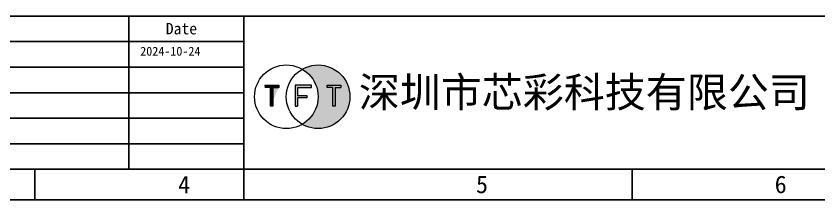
# Model space of a CAD drawing. Header units: inches. Extents: x 1765 to 5217, y -1519 to 441.
# Drawn here: x 4087.3 to 4177.9, y -1396.6 to -1375.8 of the extents above; entities that cross this region are included whole.
import ezdxf

# ---------------------------------------------------------------- set-up
doc = ezdxf.new("R2010")
doc.units = ezdxf.units.IN
doc.header["$MEASUREMENT"] = 0
doc.layers.add('DIM', color=3, linetype='Continuous', lineweight=15)
doc.styles.add('Arial', font='')
doc.styles.add('宋体', font='')
doc.styles.get('Arial').set_extended_font_data('SimSun')
doc.styles.get('宋体').set_extended_font_data('SimSun')

msp = doc.modelspace()

# ---------------------------------------------------------------- hatches: boundary and pattern name
h = msp.add_hatch()
h.set_pattern_fill('ANSI31', color=256, scale=0.521919)
h.set_pattern_definition([(45, (2240.350665, -924.12883), (-0.0461315843, 0.0461315843), [])])
h.paths.add_polyline_path([(4115.997, -1385.995), (4116.258, -1385.995), (4116.258, -1383.907), (4116.91, -1383.907), (4116.91, -1383.646), (4115.345, -1383.646), (4115.345, -1383.907), (4115.997, -1383.907)])
h = msp.add_hatch(color=256)
h.dxf.hatch_style = 1
h.paths.add_polyline_path([(4116.258, -1383.907), (4116.91, -1383.907), (4116.91, -1383.646), (4115.345, -1383.646), (4115.345, -1383.907), (4115.997, -1383.907), (4115.997, -1385.995), (4116.258, -1385.995)])
h = msp.add_hatch(color=256)
h.dxf.hatch_style = 1
h.paths.add_polyline_path([(4119.041, -1383.907), (4120.607, -1383.907), (4120.607, -1383.646), (4118.78, -1383.646), (4118.78, -1385.995), (4119.041, -1385.995), (4119.041, -1385.081), (4120.085, -1385.081), (4120.085, -1384.82), (4119.041, -1384.82)])
h = msp.add_hatch(color=256)
h.dxf.hatch_style = 1
h.paths.add_polyline_path([(4123.284, -1383.907), (4123.937, -1383.907), (4123.937, -1383.646), (4122.371, -1383.646), (4122.371, -1383.907), (4123.023, -1383.907), (4123.023, -1385.995), (4123.284, -1385.995)])
at = {"layer": 'DIM'}
h = msp.add_hatch(color=1, dxfattribs=at)
h.dxf.hatch_style = 1
h.paths.add_polyline_path([(4121.359, -1384.951, -0.267949), (4119.563, -1388.061, 0.57735), (4124.949, -1384.951, 0.57735), (4119.563, -1381.841, -0.267949)])
h.paths.add_polyline_path([(4116.258, -1385.995), (4115.997, -1385.995), (4115.997, -1383.907), (4115.345, -1383.907), (4115.345, -1383.646), (4116.91, -1383.646), (4116.91, -1383.907), (4116.258, -1385.398)], flags=17)
h = msp.add_hatch(color=3, dxfattribs=at)
h.dxf.hatch_style = 1
h.paths.add_polyline_path([(4121.359, -1384.951, -0.267949), (4119.563, -1388.061, 0.57735), (4124.949, -1384.951, 0.57735), (4119.563, -1381.841, -0.267949)])
h = msp.add_hatch(color=5, dxfattribs=at)
h.dxf.hatch_style = 1
h.paths.add_polyline_path([(4124.949, -1384.951, 0.57735), (4119.563, -1381.841, -0.267949), (4121.359, -1384.951, -0.267949), (4119.563, -1388.061, 0.57735)])
h.paths.add_polyline_path([(4122.371, -1383.646), (4123.937, -1383.646), (4123.937, -1383.907), (4123.284, -1385.398), (4123.284, -1385.995), (4123.023, -1385.995), (4123.023, -1383.907), (4122.371, -1383.907)], flags=16)

# ---------------------------------------------------------------- linework, layer by layer
for p, q in [((3976.747, -1375.83), (4261.117, -1375.83)), ((4099.975, -1393.147), (4099.975, -1375.83)), ((4112.963, -1375.83), (4112.963, -1396.611)), ((4112.963, -1378.716), (4025.554, -1378.716)), ((4112.963, -1381.602), (3976.747, -1381.602)), ((4112.963, -1384.489), (4025.554, -1384.489)), ((4112.963, -1387.375), (3976.747, -1387.375)), ((4112.963, -1390.261), (4025.554, -1390.261)), ((4261.117, -1393.147), (3976.747, -1393.147)), ((4089.396, -1393.147), (4089.396, -1396.611)), ((4156.804, -1393.147), (4156.804, -1396.611)), ((4264.581, -1396.611), (3973.283, -1396.611))]:
    msp.add_line(p, q)
for p, q in [((4115.345, -1383.646), (4116.91, -1383.646)), ((4116.91, -1383.646), (4116.91, -1383.907)), ((4120.607, -1383.646), (4118.78, -1383.646)), ((4118.78, -1383.646), (4118.78, -1385.995)), ((4120.607, -1383.907), (4120.607, -1383.646)), ((4122.371, -1383.907), (4122.371, -1383.646)), ((4122.371, -1383.646), (4123.937, -1383.646)), ((4123.937, -1383.646), (4123.937, -1383.907)), ((4115.997, -1383.907), (4115.345, -1383.907)), ((4115.997, -1385.995), (4115.997, -1383.907)), ((4116.258, -1383.907), (4116.258, -1385.995)), ((4116.258, -1383.907), (4116.91, -1383.907)), ((4119.041, -1383.907), (4120.607, -1383.907)), ((4119.041, -1383.907), (4119.041, -1384.82)), ((4123.023, -1383.907), (4122.371, -1383.907)), ((4123.023, -1385.995), (4123.023, -1383.907)), ((4123.284, -1383.907), (4123.284, -1385.995)), ((4123.284, -1383.907), (4123.937, -1383.907)), ((4119.041, -1384.82), (4120.085, -1384.82)), ((4119.041, -1385.081), (4119.041, -1385.995)), ((4120.085, -1385.081), (4119.041, -1385.081)), ((4120.085, -1384.82), (4120.085, -1385.081)), ((4116.258, -1385.995), (4115.997, -1385.995)), ((4118.78, -1385.995), (4119.041, -1385.995)), ((4123.284, -1385.995), (4123.023, -1385.995))]:
    msp.add_line(p, q, dxfattribs=at)
for centre in [(4117.768, -1384.951), (4121.359, -1384.951)]:
    msp.add_circle(centre, 3.591, dxfattribs=at)

# ---------------------------------------------------------------- texts
at = {"style": 'Arial'}
for s, height, p in [('Date', 1.2988, (4104.161, -1377.9)), ('4', 1.984, (4105.554, -1395.876)), ('5', 1.984, (4139.178, -1395.842)), ('6', 1.984, (4172.893, -1395.842))]:
    msp.add_text(s, height=height, dxfattribs=at).set_placement(p)
at = {"layer": 'DIM', "insert": (4101.275, -1379.306), "char_height": 1, "width": 9.647, "attachment_point": 1, "style": '宋体'}
msp.add_mtext('2024-10-24', dxfattribs=at)
at = {"layer": 'DIM', "insert": (4125.951, -1382.741), "char_height": 3.39248, "attachment_point": 1}
msp.add_mtext_dynamic_manual_height_columns('{\\fSimSun|b0|i0|c134|p2;\\C1;深圳市芯彩科技有限公司}', width=161.44864, gutter_width=12.5, heights=[0], dxfattribs=at)

doc.saveas('drawing.dxf')
